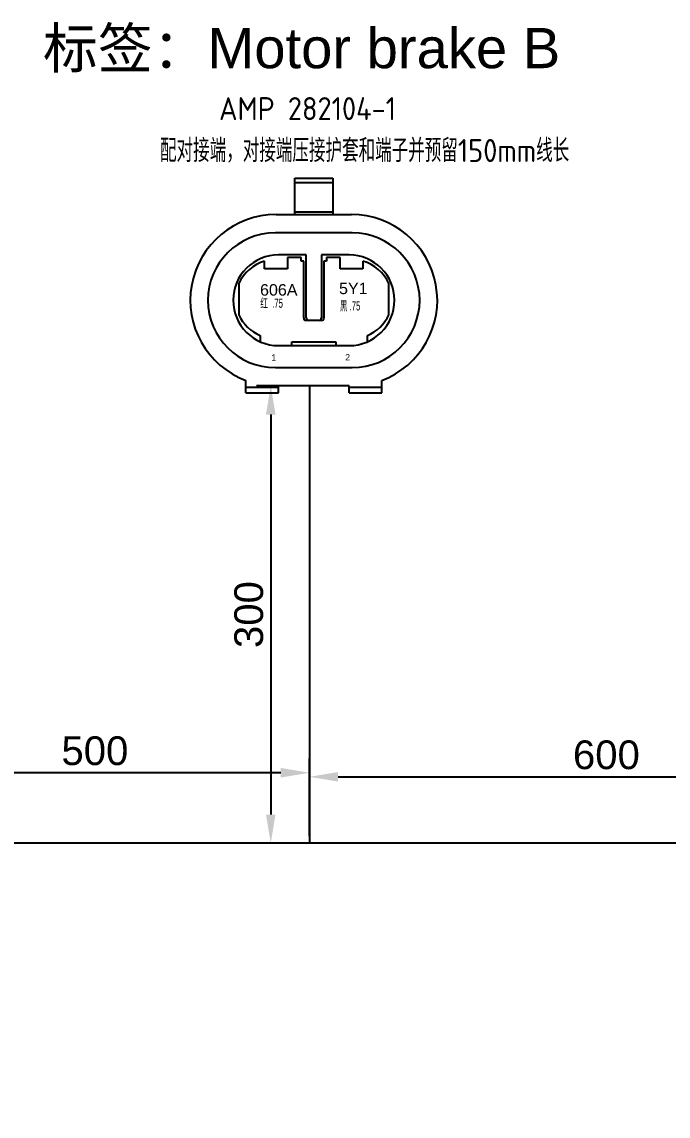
# Model space of a CAD drawing. Header units: millimetres. Extents: x 1762 to 3573, y 2019 to 2959.
# Drawn here: x 2164.3 to 2220.5, y 2655.9 to 2751.2 of the extents above; entities that cross this region are included whole.
import ezdxf

# ---------------------------------------------------------------- set-up
doc = ezdxf.new("R2010")
doc.units = ezdxf.units.MM
doc.layers.add('AM60', color=3, linetype='Continuous', lineweight=25)
doc.layers.add('线色线径', color=1, linetype='Continuous')
doc.styles.add('ISO Proportional', font='isocp.shx', dxfattribs={"bigfont": 'gbcbig.shx'})
doc.styles.get("Standard").update_dxf_attribs({"font": 'arial.ttf'})
doc.dimstyles.new('ISO-25', dxfattribs={"dimtxt": 2.5, "dimasz": 2.5, "dimexe": 1.25, "dimexo": 0.625, "dimtad": 1, "dimtxsty": 'Standard', "dimcen": 2.5, "dimadec": 0, "dimazin": 0, "dimtfac": 1, "dimtmove": 0, "dimatfit": 3, "dimfxl": 1, "dimarcsym": 0})

# ---------------------------------------------------------------- blocks, each defined once
blk = doc.blocks.new('A$C51DB6593')
at = {"layer": 'AM60', "linetype": 'Continuous'}
for p, q in [((4.15, 7.075), (4.15, 8.523)), ((4.15, 8.523), (5.65, 8.523)), ((4.15, 8.351), (5.65, 8.351)), ((5.65, 8.523), (5.65, 7.075)), ((3.4, 7.075), (6.4, 7.075)), ((5.65, 7.175), (4.15, 7.175)), ((6.425, 6.35), (3.375, 6.35)), ((2.95, 4.925), (2.95, 5.225)), ((4.6, 5.475), (3.5, 5.475)), ((3.85, 5.375), (3.85, 4.925)), ((4.4, 5.375), (3.85, 5.375)), ((4.4, 5.225), (4.4, 5.375)), ((4.5, 5.225), (4.4, 5.225)), ((4.5, 2.975), (4.5, 5.225)), ((4.6, 2.975), (4.6, 5.475)), ((5.2, 5.475), (5.2, 2.975)), ((6.3, 5.475), (5.2, 5.475)), ((5.3, 5.225), (5.3, 2.975)), ((5.4, 5.225), (5.3, 5.225)), ((5.4, 5.375), (5.4, 5.225)), ((5.95, 5.375), (5.4, 5.375)), ((5.95, 4.925), (5.95, 5.375)), ((6.85, 5.225), (6.85, 4.925)), ((3.85, 4.925), (2.95, 4.925)), ((6.85, 4.925), (5.95, 4.925)), ((1.925, 4.345), (1.925, 3.093)), ((7.875, 3.093), (7.875, 4.345)), ((5.2, 2.875), (4.6, 2.875)), ((2.775, 2.275), (2.775, 2.031)), ((7.025, 2.031), (7.025, 2.275)), ((3.5, 1.875), (6.3, 1.875)), ((4.025, 2.025), (5.775, 2.025)), ((4.025, 1.875), (4.025, 2.025)), ((5.775, 2.025), (5.775, 1.875)), ((3.375, 1), (6.425, 1)), ((2.2, 0), (2.2, 0.494)), ((7.6, 0), (7.6, 0.494)), ((2.2, 0.225), (3.5, 0.225)), ((2.2, 0), (3.5, 0)), ((6.3, 0.275), (3.5, 0.275)), ((3.5, 0), (3.5, 0.275)), ((6.3, 0), (6.3, 0.275)), ((6.3, 0.225), (7.6, 0.225)), ((6.3, 0), (7.6, 0))]:
    blk.add_line(p, q, dxfattribs=at)
for centre, radius, start, end in [((3.4, 3.675), 3.4, 90, 249.3327), ((6.4, 3.675), 3.4, 290.6673, 90), ((3.375, 3.675), 2.675, 90, 270), ((6.425, 3.675), 2.675, 270, 90), ((3.5, 3.675), 1.8, 90, 270), ((3.4, 3.664), 1.625, 106.0766, 155.1884), ((6.3, 3.675), 1.8, 270, 90), ((6.4, 3.664), 1.625, 24.8116, 73.9234), ((3.4, 3.775), 1.625, 204.8116, 247.3801), ((6.4, 3.775), 1.625, 292.6199, 335.1884), ((4.6, 2.975), 0.1, 180, 270), ((4.7, 2.975), 0.1, 180, 270), ((5.1, 2.975), 0.1, 270, 0), ((5.2, 2.975), 0.1, 270, 0)]:
    blk.add_arc(centre, radius, start, end, dxfattribs=at)
at = {"layer": 'AM60', "color": 1, "lineweight": 5}
for s, p in [('1', (3.213, 1.276)), ('2', (6.143, 1.286))]:
    blk.add_text(s, height=0.25, dxfattribs=at).set_placement(p)
blk = doc.blocks.new('*D279')
at = {"color": 0, "lineweight": -2, "transparency": 16777216}
for p, q in [((2189.281, 2680.256), (2189.281, 2686.667)), ((2240.975, 2680.256), (2240.975, 2686.667)), ((2191.781, 2685.417), (2238.475, 2685.417))]:
    blk.add_line(p, q, dxfattribs=at)
at = {"color": 0, "transparency": 16777216}
for points in [[(2191.781, 2685.834), (2191.781, 2685.001), (2189.281, 2685.417)], [(2238.475, 2685.834), (2238.475, 2685.001), (2240.975, 2685.417)]]:
    blk.add_solid(points, dxfattribs=at)
at = {"layer": 'Defpoints', "color": 0, "transparency": 16777216}
for p in [(2240.975, 2685.417), (2189.281, 2679.631), (2240.975, 2679.631)]:
    blk.add_point(p, dxfattribs=at)
at = {"color": 3, "transparency": 16777216, "insert": (2215.128, 2687.319), "char_height": 2.5, "attachment_point": 5}
blk.add_mtext('600', dxfattribs=at)
blk = doc.blocks.new('*D281')
at = {"color": 0, "lineweight": -2, "transparency": 16777216}
for p, q in [((2151.94, 2680.256), (2151.94, 2687.022)), ((2189.281, 2680.256), (2189.281, 2687.022)), ((2186.781, 2685.772), (2154.44, 2685.772))]:
    blk.add_line(p, q, dxfattribs=at)
at = {"color": 0, "transparency": 16777216}
for points in [[(2154.44, 2686.188), (2154.44, 2685.355), (2151.94, 2685.772)], [(2186.781, 2686.188), (2186.781, 2685.355), (2189.281, 2685.772)]]:
    blk.add_solid(points, dxfattribs=at)
at = {"layer": 'Defpoints', "color": 0, "transparency": 16777216}
for p in [(2151.94, 2685.772), (2151.94, 2679.631), (2189.281, 2679.631)]:
    blk.add_point(p, dxfattribs=at)
at = {"color": 3, "transparency": 16777216, "insert": (2170.61, 2687.673), "char_height": 2.5, "attachment_point": 5}
blk.add_mtext('500', dxfattribs=at)
blk = doc.blocks.new('*D282')
at = {"color": 0, "lineweight": -2, "transparency": 16777216}
for p, q in [((2188.656, 2719.459), (2184.665, 2719.459)), ((2185.915, 2716.959), (2185.915, 2682.131)), ((2188.656, 2679.631), (2184.665, 2679.631))]:
    blk.add_line(p, q, dxfattribs=at)
at = {"color": 0, "transparency": 16777216}
for points in [[(2185.499, 2716.959), (2186.332, 2716.959), (2185.915, 2719.459)], [(2185.499, 2682.131), (2186.332, 2682.131), (2185.915, 2679.631)]]:
    blk.add_solid(points, dxfattribs=at)
at = {"layer": 'Defpoints', "color": 0, "transparency": 16777216}
for p in [(2189.281, 2719.459), (2185.915, 2679.631), (2189.281, 2679.631)]:
    blk.add_point(p, dxfattribs=at)
at = {"color": 3, "transparency": 16777216, "insert": (2184.013, 2699.545), "char_height": 2.5, "attachment_point": 5, "rotation": 90}
blk.add_mtext('300', dxfattribs=at)
blk = doc.blocks.new('*D288')
at = {"color": 0, "lineweight": -2, "transparency": 16777216}
for p, q in [((1931.797, 2655.885), (1931.797, 2660.631)), ((1982.716, 2655.885), (1982.716, 2660.631)), ((1980.216, 2659.381), (1934.297, 2659.381)), ((2275.692, 2516.151), (2266.269, 2516.151)), ((2267.519, 2490.672), (2267.519, 2513.651)), ((2275.692, 2488.172), (2266.269, 2488.172))]:
    blk.add_line(p, q, dxfattribs=at)
at = {"color": 0, "transparency": 16777216}
for points in [[(1934.297, 2659.798), (1934.297, 2658.965), (1931.797, 2659.381)], [(1980.216, 2659.798), (1980.216, 2658.965), (1982.716, 2659.381)], [(2267.102, 2513.651), (2267.936, 2513.651), (2267.519, 2516.151)], [(2267.102, 2490.672), (2267.936, 2490.672), (2267.519, 2488.172)]]:
    blk.add_solid(points, dxfattribs=at)
at = {"layer": 'Defpoints', "color": 0, "transparency": 16777216}
for p in [(1931.797, 2659.381), (1931.797, 2655.26), (1982.716, 2655.26), (2267.519, 2516.151), (2276.317, 2516.151), (2276.317, 2488.172)]:
    blk.add_point(p, dxfattribs=at)
at = {"color": 3, "transparency": 16777216, "insert": (1957.257, 2661.284), "char_height": 2.5, "attachment_point": 5}
blk.add_mtext('300', dxfattribs=at)
at = {"color": 3, "transparency": 16777216, "insert": (2265.617, 2502.162), "char_height": 2.5, "attachment_point": 5, "rotation": 90}
blk.add_mtext('300', dxfattribs=at)

msp = doc.modelspace()

# ---------------------------------------------------------------- linework, layer by layer
for p, q in [((2189.281, 2719.459), (2189.281, 2679.631)), ((2240.975, 2679.631), (2151.922, 2679.631))]:
    msp.add_line(p, q)

# ---------------------------------------------------------------- block references
at = {"layer": 'AM60', "lineweight": 5, "xscale": 2.193888510551773, "yscale": 2.193888510551773, "zscale": 2.193888510551773}
msp.add_blockref('A$C51DB6593', (2178.914, 2718.855), dxfattribs=at)

# ---------------------------------------------------------------- texts
at = {"layer": 'AM60', "color": 3, "style": 'ISO Proportional'}
for s, p in [('AMP 282104-1 ', (2181.412, 2742.608)), ('配对接端，对接端压接护套和端子并预留150mm线长', (2176.281, 2738.956))]:
    msp.add_text(s, height=2, dxfattribs=at).set_placement(p)
at = {"layer": 'AM60', "lineweight": 5}
for s, p in [('606A', (2184.983, 2727.322)), ('5Y1', (2191.86, 2727.453))]:
    msp.add_text(s, height=1, dxfattribs=at).set_placement(p)
at = {"layer": 'AM60', "insert": (2166.088, 2750.627), "char_height": 3.5, "attachment_point": 1}
msp.add_mtext_dynamic_manual_height_columns('{\\fSimSun|b0|i0|c134|p2;\\C3;标签：\\fArial|b0|i0|c0|p34;Motor brake B}', width=50.04824, gutter_width=12.5, heights=[35.837], dxfattribs=at)
at = {"layer": '线色线径', "lineweight": 5, "width": 0.6}
for s, p in [('红  .75', (2184.998, 2726.266)), ('黑 .75', (2191.923, 2726.033))]:
    msp.add_text(s, height=0.8, dxfattribs=at).set_placement(p)

# ---------------------------------------------------------------- dimensions: what is measured, and where the dimension line sits
at = {"color": 1}
for base, p1, p2, picture, middle in [((2185.915, 2679.631), (2189.281, 2719.459), (2189.281, 2679.631), '*D282', (2184.013, 2699.545)), ((2267.519, 2516.151), (2276.317, 2488.172), (2276.317, 2516.151), '*D288', (2265.617, 2502.162))]:
    dim = msp.add_linear_dim(base=base, p1=p1, p2=p2, angle=90, text='300', dimstyle='ISO-25', override={"dimclrt": 3}, dxfattribs=at)
    dim.commit()
    dim.dimension.update_dxf_attribs({"geometry": picture, "text_midpoint": middle})
for base, p1, p2, text, picture, middle in [((2151.94, 2685.772), (2189.281, 2679.631), (2151.94, 2679.631), '500', '*D281', (2170.61, 2687.673)), ((2240.975, 2685.417), (2189.281, 2679.631), (2240.975, 2679.631), '600', '*D279', (2215.128, 2687.319)), ((1931.797, 2659.381), (1982.716, 2655.26), (1931.797, 2655.26), '300', '*D288', (1957.257, 2661.284))]:
    dim = msp.add_linear_dim(base=base, p1=p1, p2=p2, text=text, dimstyle='ISO-25', override={"dimclrt": 3}, dxfattribs=at)
    dim.commit()
    dim.dimension.update_dxf_attribs({"geometry": picture, "text_midpoint": middle})

doc.saveas('drawing.dxf')
